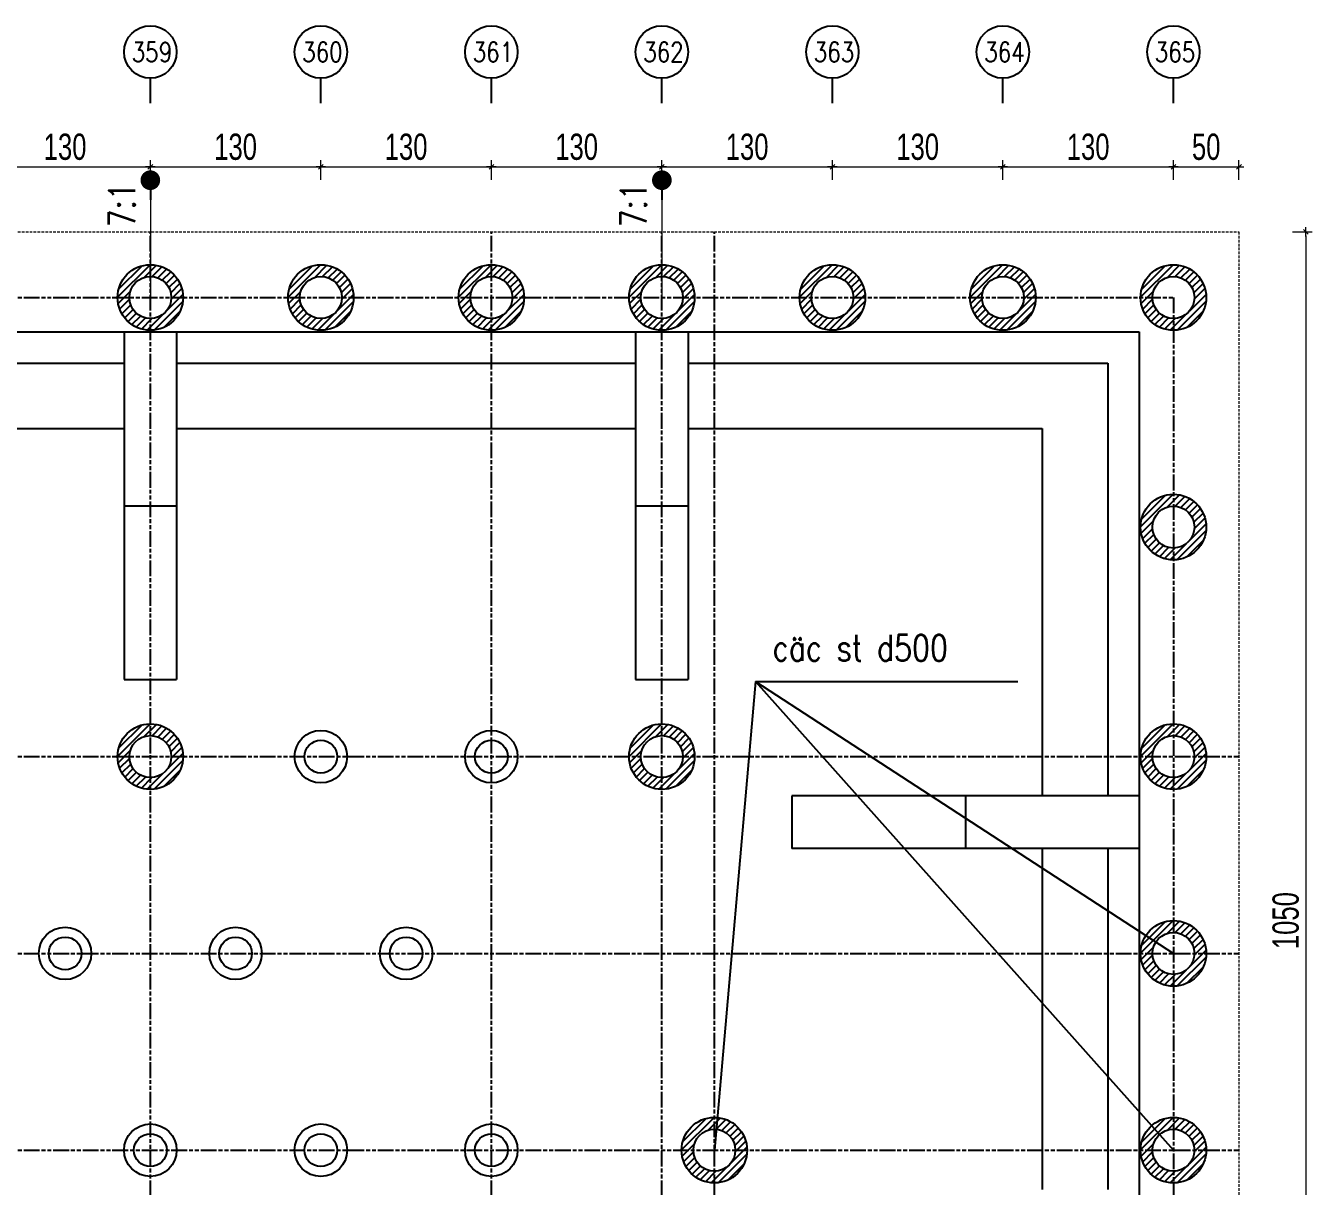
# Model space of a CAD drawing. Header units: inches. Extents: x -1640460 to 2672754, y -1012 to 1209503.
# Drawn here: x 22424 to 23405, y 642 to 1527 of the extents above; entities that cross this region are included whole.
import ezdxf

# ---------------------------------------------------------------- set-up
doc = ezdxf.new("R2010")
doc.units = ezdxf.units.IN
doc.header["$MEASUREMENT"] = 0
for name, pattern in [('ACAD_ISO09W100', [45, 24, -3, 6, -3, 6, -3]), ('CENTER', [2, 1.25, -0.25, 0.25, -0.25]), ('HIDDEN', [0.375, 0.25, -0.125])]:
    doc.linetypes.add(name, pattern=pattern)
doc.layers.add('DIM', color=177, linetype='Continuous', lineweight=20)
doc.layers.add('THAY1', color=9, linetype='Continuous', lineweight=20)
for name, color, linetype in [('Kich thuoc', 4, 'Continuous'), ('Text', 2, 'Continuous'), ('Tim', 8, 'ACAD_ISO09W100')]:
    doc.layers.add(name, color=color, linetype=linetype)
doc.styles.add('KICH_THUOC', font='vnsimli.shx', dxfattribs={"width": 0.8})
doc.styles.add('TXTDIM', font='VNARIAL.TTF', dxfattribs={"width": 0.7})
doc.dimstyles.new('DIM10', dxfattribs={"dimscale": 10, "dimtxt": 2, "dimasz": 0.3, "dimexe": 0.5, "dimexo": 0.5, "dimgap": 0.5, "dimtad": 1, "dimdec": 0, "dimzin": 12, "dimdsep": 46, "dimtxsty": 'TXTDIM', "dimblk": 'SLASH', "dimcen": 1.5, "dimclrd": 1, "dimclre": 256, "dimclrt": 2, "dimadec": 0, "dimazin": 0, "dimtfac": 1, "dimtdec": 0, "dimtix": 1, "dimtmove": 0, "dimatfit": 3, "dimldrblk": 'DOT', "dimfxl": 1, "dimfxlon": 1, "dimtolj": 1, "dimtzin": 0, "dimlwd": 9, "dimlwe": 9, "dimarcsym": 1})

# ---------------------------------------------------------------- blocks, each defined once
blk = doc.blocks.new('SLASH')
at = {"layer": 'DIM', "color": 16}
blk.add_line((-1.2, 0), (1.2, 0), dxfattribs=at)
at = {"layer": 'DIM', "color": 16, "linetype": 'Continuous'}
blk.add_line((-0.6, -0.6), (0.6, 0.6), dxfattribs=at)
blk = doc.blocks.new('*D733')
at = {"layer": 'Defpoints', "color": 0}
for p in [(22518.87, 1419), (22518.87, 1383.01), (22388.87, 1369.43)]:
    blk.add_point(p, dxfattribs=at)
at = {"layer": 'Kich thuoc', "lineweight": 9}
for p, q in [((22388.87, 1409), (22388.87, 1424)), ((22518.87, 1409), (22518.87, 1424))]:
    blk.add_line(p, q, dxfattribs=at)
at = {"layer": 'Kich thuoc', "color": 1, "lineweight": 9}
blk.add_line((22391.87, 1419), (22515.87, 1419), dxfattribs=at)
at = {"layer": 'Kich thuoc', "color": 1, "lineweight": 9, "xscale": 3, "yscale": 3, "zscale": 3, "rotation": 180}
blk.add_blockref('SLASH', (22388.87, 1419), dxfattribs=at)
at = {"layer": 'Kich thuoc', "color": 1, "lineweight": 9, "xscale": 3, "yscale": 3, "zscale": 3}
blk.add_blockref('SLASH', (22518.87, 1419), dxfattribs=at)
at = {"layer": 'Kich thuoc', "color": 2, "insert": (22453.87, 1434.22), "char_height": 20, "attachment_point": 5, "style": 'TXTDIM'}
blk.add_mtext('\\A1;130', dxfattribs=at)
blk = doc.blocks.new('_Dot')
at = {"color": 0, "linetype": 'ByBlock', "lineweight": -2}
blk.add_line((-0.5, 0), (-1, 0), dxfattribs=at)
at = {"color": 0, "linetype": 'ByBlock', "const_width": 0.5}
blk.add_lwpolyline([(-0.25, 0, 1), (0.25, 0, 1)], format="xyb", close=True, dxfattribs=at)
blk = doc.blocks.new('*D739')
at = {"layer": 'Defpoints', "color": 0}
for p in [(22648.87, 1419), (22518.87, 1383.01), (22648.87, 1319.43)]:
    blk.add_point(p, dxfattribs=at)
at = {"layer": 'Kich thuoc', "lineweight": 9}
for p, q in [((22518.87, 1409), (22518.87, 1424)), ((22648.87, 1409), (22648.87, 1424))]:
    blk.add_line(p, q, dxfattribs=at)
at = {"layer": 'Kich thuoc', "color": 1, "lineweight": 9}
blk.add_line((22521.87, 1419), (22645.87, 1419), dxfattribs=at)
at = {"layer": 'Kich thuoc', "color": 1, "lineweight": 9, "xscale": 3, "yscale": 3, "zscale": 3, "rotation": 180}
blk.add_blockref('SLASH', (22518.87, 1419), dxfattribs=at)
at = {"layer": 'Kich thuoc', "color": 1, "lineweight": 9, "xscale": 3, "yscale": 3, "zscale": 3}
blk.add_blockref('SLASH', (22648.87, 1419), dxfattribs=at)
at = {"layer": 'Kich thuoc', "color": 2, "insert": (22583.87, 1434.22), "char_height": 20, "attachment_point": 5, "style": 'TXTDIM'}
blk.add_mtext('\\A1;130', dxfattribs=at)
blk = doc.blocks.new('*D740')
at = {"layer": 'Defpoints', "color": 0}
for p in [(22778.87, 1419), (22648.87, 1319.43), (22778.87, 1319.43)]:
    blk.add_point(p, dxfattribs=at)
at = {"layer": 'Kich thuoc', "lineweight": 9}
for p, q in [((22648.87, 1409), (22648.87, 1424)), ((22778.87, 1409), (22778.87, 1424))]:
    blk.add_line(p, q, dxfattribs=at)
at = {"layer": 'Kich thuoc', "color": 1, "lineweight": 9}
blk.add_line((22651.87, 1419), (22775.87, 1419), dxfattribs=at)
at = {"layer": 'Kich thuoc', "color": 1, "lineweight": 9, "xscale": 3, "yscale": 3, "zscale": 3, "rotation": 180}
blk.add_blockref('SLASH', (22648.87, 1419), dxfattribs=at)
at = {"layer": 'Kich thuoc', "color": 1, "lineweight": 9, "xscale": 3, "yscale": 3, "zscale": 3}
blk.add_blockref('SLASH', (22778.87, 1419), dxfattribs=at)
at = {"layer": 'Kich thuoc', "color": 2, "insert": (22713.87, 1434.22), "char_height": 20, "attachment_point": 5, "style": 'TXTDIM'}
blk.add_mtext('\\A1;130', dxfattribs=at)
blk = doc.blocks.new('*D741')
at = {"layer": 'Defpoints', "color": 0}
for p in [(22908.87, 1419), (22778.87, 1319.43), (22908.87, 1319.43)]:
    blk.add_point(p, dxfattribs=at)
at = {"layer": 'Kich thuoc', "lineweight": 9}
for p, q in [((22778.87, 1409), (22778.87, 1424)), ((22908.87, 1409), (22908.87, 1424))]:
    blk.add_line(p, q, dxfattribs=at)
at = {"layer": 'Kich thuoc', "color": 1, "lineweight": 9}
blk.add_line((22781.87, 1419), (22905.87, 1419), dxfattribs=at)
at = {"layer": 'Kich thuoc', "color": 1, "lineweight": 9, "xscale": 3, "yscale": 3, "zscale": 3, "rotation": 180}
blk.add_blockref('SLASH', (22778.87, 1419), dxfattribs=at)
at = {"layer": 'Kich thuoc', "color": 1, "lineweight": 9, "xscale": 3, "yscale": 3, "zscale": 3}
blk.add_blockref('SLASH', (22908.87, 1419), dxfattribs=at)
at = {"layer": 'Kich thuoc', "color": 2, "insert": (22843.87, 1434.22), "char_height": 20, "attachment_point": 5, "style": 'TXTDIM'}
blk.add_mtext('\\A1;130', dxfattribs=at)
blk = doc.blocks.new('*D742')
at = {"layer": 'Defpoints', "color": 0}
for p in [(23038.87, 1419), (22908.87, 1319.43), (23038.87, 1319.43)]:
    blk.add_point(p, dxfattribs=at)
at = {"layer": 'Kich thuoc', "lineweight": 9}
for p, q in [((22908.87, 1409), (22908.87, 1424)), ((23038.87, 1409), (23038.87, 1424))]:
    blk.add_line(p, q, dxfattribs=at)
at = {"layer": 'Kich thuoc', "color": 1, "lineweight": 9}
blk.add_line((22911.87, 1419), (23035.87, 1419), dxfattribs=at)
at = {"layer": 'Kich thuoc', "color": 1, "lineweight": 9, "xscale": 3, "yscale": 3, "zscale": 3, "rotation": 180}
blk.add_blockref('SLASH', (22908.87, 1419), dxfattribs=at)
at = {"layer": 'Kich thuoc', "color": 1, "lineweight": 9, "xscale": 3, "yscale": 3, "zscale": 3}
blk.add_blockref('SLASH', (23038.87, 1419), dxfattribs=at)
at = {"layer": 'Kich thuoc', "color": 2, "insert": (22973.87, 1434.22), "char_height": 20, "attachment_point": 5, "style": 'TXTDIM'}
blk.add_mtext('\\A1;130', dxfattribs=at)
blk = doc.blocks.new('*D743')
at = {"layer": 'Defpoints', "color": 0}
for p in [(23168.87, 1419), (23038.87, 1319.43), (23168.87, 1319.43)]:
    blk.add_point(p, dxfattribs=at)
at = {"layer": 'Kich thuoc', "lineweight": 9}
for p, q in [((23038.87, 1409), (23038.87, 1424)), ((23168.87, 1409), (23168.87, 1424))]:
    blk.add_line(p, q, dxfattribs=at)
at = {"layer": 'Kich thuoc', "color": 1, "lineweight": 9}
blk.add_line((23041.87, 1419), (23165.87, 1419), dxfattribs=at)
at = {"layer": 'Kich thuoc', "color": 1, "lineweight": 9, "xscale": 3, "yscale": 3, "zscale": 3, "rotation": 180}
blk.add_blockref('SLASH', (23038.87, 1419), dxfattribs=at)
at = {"layer": 'Kich thuoc', "color": 1, "lineweight": 9, "xscale": 3, "yscale": 3, "zscale": 3}
blk.add_blockref('SLASH', (23168.87, 1419), dxfattribs=at)
at = {"layer": 'Kich thuoc', "color": 2, "insert": (23103.87, 1434.22), "char_height": 20, "attachment_point": 5, "style": 'TXTDIM'}
blk.add_mtext('\\A1;130', dxfattribs=at)
blk = doc.blocks.new('*D744')
at = {"layer": 'Defpoints', "color": 0}
for p in [(23298.87, 1419), (23168.87, 1319.43), (23298.87, 1319.43)]:
    blk.add_point(p, dxfattribs=at)
at = {"layer": 'Kich thuoc', "lineweight": 9}
for p, q in [((23168.87, 1409), (23168.87, 1424)), ((23298.87, 1409), (23298.87, 1424))]:
    blk.add_line(p, q, dxfattribs=at)
at = {"layer": 'Kich thuoc', "color": 1, "lineweight": 9}
blk.add_line((23171.87, 1419), (23295.87, 1419), dxfattribs=at)
at = {"layer": 'Kich thuoc', "color": 1, "lineweight": 9, "xscale": 3, "yscale": 3, "zscale": 3, "rotation": 180}
blk.add_blockref('SLASH', (23168.87, 1419), dxfattribs=at)
at = {"layer": 'Kich thuoc', "color": 1, "lineweight": 9, "xscale": 3, "yscale": 3, "zscale": 3}
blk.add_blockref('SLASH', (23298.87, 1419), dxfattribs=at)
at = {"layer": 'Kich thuoc', "color": 2, "insert": (23233.87, 1434.22), "char_height": 20, "attachment_point": 5, "style": 'TXTDIM'}
blk.add_mtext('\\A1;130', dxfattribs=at)
blk = doc.blocks.new('*D745')
at = {"layer": 'Defpoints', "color": 0}
for p in [(23348.87, 1419), (23298.87, 1319.43), (23348.87, 1319.43)]:
    blk.add_point(p, dxfattribs=at)
at = {"layer": 'Kich thuoc', "lineweight": 9}
for p, q in [((23298.87, 1409), (23298.87, 1424)), ((23348.87, 1409), (23348.87, 1424))]:
    blk.add_line(p, q, dxfattribs=at)
at = {"layer": 'Kich thuoc', "color": 1, "lineweight": 9}
blk.add_line((23301.87, 1419), (23345.87, 1419), dxfattribs=at)
at = {"layer": 'Kich thuoc', "color": 1, "lineweight": 9, "xscale": 3, "yscale": 3, "zscale": 3, "rotation": 180}
blk.add_blockref('SLASH', (23298.87, 1419), dxfattribs=at)
at = {"layer": 'Kich thuoc', "color": 1, "lineweight": 9, "xscale": 3, "yscale": 3, "zscale": 3}
blk.add_blockref('SLASH', (23348.87, 1419), dxfattribs=at)
at = {"layer": 'Kich thuoc', "color": 2, "insert": (23323.87, 1434.2), "char_height": 20, "attachment_point": 5, "style": 'TXTDIM'}
blk.add_mtext('\\A1;50', dxfattribs=at)
blk = doc.blocks.new('*D746')
at = {"layer": 'Defpoints', "color": 0}
for p in [(23276.7, 1369.43), (23276.7, 319.43), (23399.74, 319.43)]:
    blk.add_point(p, dxfattribs=at)
at = {"layer": 'Kich thuoc', "lineweight": 9}
for p, q in [((23389.74, 1369.43), (23404.74, 1369.43)), ((23389.74, 319.43), (23404.74, 319.43))]:
    blk.add_line(p, q, dxfattribs=at)
at = {"layer": 'Kich thuoc', "color": 1, "lineweight": 9}
blk.add_line((23399.74, 1366.43), (23399.74, 322.43), dxfattribs=at)
at = {"layer": 'Kich thuoc', "color": 1, "lineweight": 9, "xscale": 3, "yscale": 3, "zscale": 3}
for p, rotation in [((23399.74, 1369.43), 90), ((23399.74, 319.43), 270)]:
    blk.add_blockref('SLASH', p, dxfattribs=dict(at, rotation=rotation))
at = {"layer": 'Kich thuoc', "color": 2, "insert": (23384.53, 844.43), "char_height": 20, "attachment_point": 5, "rotation": 90, "style": 'TXTDIM'}
blk.add_mtext('\\A1;1050', dxfattribs=at)
blk = doc.blocks.new('*D754')
at = {"layer": 'Defpoints', "color": 0}
for p in [(23038.87, 1319.43), (22948.87, 319.43), (23038.87, 224.84)]:
    blk.add_point(p, dxfattribs=at)
at = {"layer": 'Kich thuoc', "lineweight": 9}
for p, q in [((22948.87, 234.84), (22948.87, 219.84)), ((23038.87, 234.84), (23038.87, 219.84))]:
    blk.add_line(p, q, dxfattribs=at)
at = {"layer": 'Kich thuoc', "color": 1, "lineweight": 9}
blk.add_line((22951.87, 224.84), (23035.87, 224.84), dxfattribs=at)
at = {"layer": 'Kich thuoc', "color": 1, "lineweight": 9, "xscale": 3, "yscale": 3, "zscale": 3, "rotation": 180}
blk.add_blockref('SLASH', (22948.87, 224.84), dxfattribs=at)
at = {"layer": 'Kich thuoc', "color": 1, "lineweight": 9, "xscale": 3, "yscale": 3, "zscale": 3}
blk.add_blockref('SLASH', (23038.87, 224.84), dxfattribs=at)
at = {"layer": 'Kich thuoc', "color": 2, "insert": (22993.87, 240.05), "char_height": 20, "attachment_point": 5, "style": 'TXTDIM'}
blk.add_mtext('\\A1;90', dxfattribs=at)
blk = doc.blocks.new('*D755')
at = {"layer": 'Defpoints', "color": 0}
for p in [(23038.87, 1319.43), (23168.87, 1319.43), (23168.87, 224.84)]:
    blk.add_point(p, dxfattribs=at)
at = {"layer": 'Kich thuoc', "lineweight": 9}
for p, q in [((23038.87, 234.84), (23038.87, 219.84)), ((23168.87, 234.84), (23168.87, 219.84))]:
    blk.add_line(p, q, dxfattribs=at)
at = {"layer": 'Kich thuoc', "color": 1, "lineweight": 9}
blk.add_line((23041.87, 224.84), (23165.87, 224.84), dxfattribs=at)
at = {"layer": 'Kich thuoc', "color": 1, "lineweight": 9, "xscale": 3, "yscale": 3, "zscale": 3, "rotation": 180}
blk.add_blockref('SLASH', (23038.87, 224.84), dxfattribs=at)
at = {"layer": 'Kich thuoc', "color": 1, "lineweight": 9, "xscale": 3, "yscale": 3, "zscale": 3}
blk.add_blockref('SLASH', (23168.87, 224.84), dxfattribs=at)
at = {"layer": 'Kich thuoc', "color": 2, "insert": (23103.87, 240.06), "char_height": 20, "attachment_point": 5, "style": 'TXTDIM'}
blk.add_mtext('\\A1;130', dxfattribs=at)
blk = doc.blocks.new('*D756')
at = {"layer": 'Defpoints', "color": 0}
for p in [(23168.87, 1319.43), (23298.87, 369.43), (23298.87, 224.84)]:
    blk.add_point(p, dxfattribs=at)
at = {"layer": 'Kich thuoc', "lineweight": 9}
for p, q in [((23168.87, 234.84), (23168.87, 219.84)), ((23298.87, 234.84), (23298.87, 219.84))]:
    blk.add_line(p, q, dxfattribs=at)
at = {"layer": 'Kich thuoc', "color": 1, "lineweight": 9}
blk.add_line((23171.87, 224.84), (23295.87, 224.84), dxfattribs=at)
at = {"layer": 'Kich thuoc', "color": 1, "lineweight": 9, "xscale": 3, "yscale": 3, "zscale": 3, "rotation": 180}
blk.add_blockref('SLASH', (23168.87, 224.84), dxfattribs=at)
at = {"layer": 'Kich thuoc', "color": 1, "lineweight": 9, "xscale": 3, "yscale": 3, "zscale": 3}
blk.add_blockref('SLASH', (23298.87, 224.84), dxfattribs=at)
at = {"layer": 'Kich thuoc', "color": 2, "insert": (23233.87, 240.06), "char_height": 20, "attachment_point": 5, "style": 'TXTDIM'}
blk.add_mtext('\\A1;130', dxfattribs=at)

msp = doc.modelspace()

# ---------------------------------------------------------------- hatches: boundary and pattern name
h = msp.add_hatch()
h.set_pattern_fill('ANSI31', color=256, scale=30, style=0)
h.set_pattern_definition([(45, (21773.49, 0), (-2.65165, 2.65165), [])])
h.paths.add_polyline_path([(22518.87, 1344.43, 0.414214), (22493.87, 1319.43), (22502.87, 1319.43, -0.414214), (22518.87, 1335.43)])
h.paths.add_polyline_path([(22518.87, 1344.43), (22518.87, 1335.43, -0.414214), (22534.87, 1319.43), (22543.87, 1319.43, 0.414214)])
h.paths.add_polyline_path([(22543.87, 1319.43), (22534.87, 1319.43, -0.414214), (22518.87, 1303.43), (22518.87, 1294.43, 0.414214)])
h.paths.add_polyline_path([(22502.87, 1319.43), (22493.87, 1319.43, 0.414214), (22518.87, 1294.43), (22518.87, 1303.43, -0.414214)])
h = msp.add_hatch()
h.set_pattern_fill('ANSI31', color=256, scale=30, style=0)
h.set_pattern_definition([(45, (21903.49, 0), (-2.65165, 2.65165), [])])
h.paths.add_polyline_path([(22648.87, 1344.43, 0.414214), (22623.87, 1319.43), (22632.87, 1319.43, -0.414214), (22648.87, 1335.43)])
h.paths.add_polyline_path([(22648.87, 1344.43), (22648.87, 1335.43, -0.414214), (22664.87, 1319.43), (22673.87, 1319.43, 0.414214)])
h.paths.add_polyline_path([(22673.87, 1319.43), (22664.87, 1319.43, -0.414214), (22648.87, 1303.43), (22648.87, 1294.43, 0.414214)])
h.paths.add_polyline_path([(22632.87, 1319.43), (22623.87, 1319.43, 0.414214), (22648.87, 1294.43), (22648.87, 1303.43, -0.414214)])
h = msp.add_hatch()
h.set_pattern_fill('ANSI31', color=256, scale=30, style=0)
h.set_pattern_definition([(45, (22033.49, 0), (-2.65165, 2.65165), [])])
h.paths.add_polyline_path([(22778.87, 1344.43, 0.414214), (22753.87, 1319.43), (22762.87, 1319.43, -0.414214), (22778.87, 1335.43)])
h.paths.add_polyline_path([(22778.87, 1344.43), (22778.87, 1335.43, -0.414214), (22794.87, 1319.43), (22803.87, 1319.43, 0.414214)])
h.paths.add_polyline_path([(22803.87, 1319.43), (22794.87, 1319.43, -0.414214), (22778.87, 1303.43), (22778.87, 1294.43, 0.414214)])
h.paths.add_polyline_path([(22762.87, 1319.43), (22753.87, 1319.43, 0.414214), (22778.87, 1294.43), (22778.87, 1303.43, -0.414214)])
h = msp.add_hatch()
h.set_pattern_fill('ANSI31', color=256, scale=30, style=0)
h.set_pattern_definition([(45, (22163.49, 0), (-2.65165, 2.65165), [])])
h.paths.add_polyline_path([(22908.87, 1344.43, 0.414214), (22883.87, 1319.43), (22892.87, 1319.43, -0.414214), (22908.87, 1335.43)])
h.paths.add_polyline_path([(22908.87, 1344.43), (22908.87, 1335.43, -0.414214), (22924.87, 1319.43), (22933.87, 1319.43, 0.414214)])
h.paths.add_polyline_path([(22933.87, 1319.43), (22924.87, 1319.43, -0.414214), (22908.87, 1303.43), (22908.87, 1294.43, 0.414214)])
h.paths.add_polyline_path([(22892.87, 1319.43), (22883.87, 1319.43, 0.414214), (22908.87, 1294.43), (22908.87, 1303.43, -0.414214)])
h = msp.add_hatch()
h.set_pattern_fill('ANSI31', color=256, scale=30, style=0)
h.set_pattern_definition([(45, (22293.49, 0), (-2.65165, 2.65165), [])])
h.paths.add_polyline_path([(23038.87, 1344.43, 0.414214), (23013.87, 1319.43), (23022.87, 1319.43, -0.414214), (23038.87, 1335.43)])
h.paths.add_polyline_path([(23038.87, 1344.43), (23038.87, 1335.43, -0.414214), (23054.87, 1319.43), (23063.87, 1319.43, 0.414214)])
h.paths.add_polyline_path([(23063.87, 1319.43), (23054.87, 1319.43, -0.414214), (23038.87, 1303.43), (23038.87, 1294.43, 0.414214)])
h.paths.add_polyline_path([(23022.87, 1319.43), (23013.87, 1319.43, 0.414214), (23038.87, 1294.43), (23038.87, 1303.43, -0.414214)])
h = msp.add_hatch()
h.set_pattern_fill('ANSI31', color=256, scale=30, style=0)
h.set_pattern_definition([(45, (22423.49, 0), (-2.65165, 2.65165), [])])
h.paths.add_polyline_path([(23168.87, 1344.43, 0.414214), (23143.87, 1319.43), (23152.87, 1319.43, -0.414214), (23168.87, 1335.43)])
h.paths.add_polyline_path([(23168.87, 1344.43), (23168.87, 1335.43, -0.414214), (23184.87, 1319.43), (23193.87, 1319.43, 0.414214)])
h.paths.add_polyline_path([(23193.87, 1319.43), (23184.87, 1319.43, -0.414214), (23168.87, 1303.43), (23168.87, 1294.43, 0.414214)])
h.paths.add_polyline_path([(23152.87, 1319.43), (23143.87, 1319.43, 0.414214), (23168.87, 1294.43), (23168.87, 1303.43, -0.414214)])
h = msp.add_hatch()
h.set_pattern_fill('ANSI31', color=256, scale=30, style=0)
h.set_pattern_definition([(45, (22553.49, 0), (-2.65165, 2.65165), [])])
h.paths.add_polyline_path([(23298.87, 1344.43, 0.414214), (23273.87, 1319.43), (23282.87, 1319.43, -0.414214), (23298.87, 1335.43)])
h.paths.add_polyline_path([(23298.87, 1344.43), (23298.87, 1335.43, -0.414214), (23314.87, 1319.43), (23323.87, 1319.43, 0.414214)])
h.paths.add_polyline_path([(23323.87, 1319.43), (23314.87, 1319.43, -0.414214), (23298.87, 1303.43), (23298.87, 1294.43, 0.414214)])
h.paths.add_polyline_path([(23282.87, 1319.43), (23273.87, 1319.43, 0.414214), (23298.87, 1294.43), (23298.87, 1303.43, -0.414214)])
h = msp.add_hatch()
h.set_pattern_fill('ANSI31', color=256, scale=30, style=0)
h.set_pattern_definition([(45, (22553.49, -175), (-2.65165, 2.65165), [])])
h.paths.add_polyline_path([(23298.87, 1169.43, 0.414214), (23273.87, 1144.43), (23282.87, 1144.43, -0.414214), (23298.87, 1160.43)])
h.paths.add_polyline_path([(23298.87, 1169.43), (23298.87, 1160.43, -0.414214), (23314.87, 1144.43), (23323.87, 1144.43, 0.414214)])
h.paths.add_polyline_path([(23323.87, 1144.43), (23314.87, 1144.43, -0.414214), (23298.87, 1128.43), (23298.87, 1119.43, 0.414214)])
h.paths.add_polyline_path([(23282.87, 1144.43), (23273.87, 1144.43, 0.414214), (23298.87, 1119.43), (23298.87, 1128.43, -0.414214)])
h = msp.add_hatch()
h.set_pattern_fill('ANSI31', color=256, scale=30, style=0)
h.set_pattern_definition([(45, (21773.49, -350), (-2.65165, 2.65165), [])])
h.paths.add_polyline_path([(22518.87, 994.43, 0.414214), (22493.87, 969.43), (22502.87, 969.43, -0.414214), (22518.87, 985.43)])
h.paths.add_polyline_path([(22518.87, 994.43), (22518.87, 985.43, -0.414214), (22534.87, 969.43), (22543.87, 969.43, 0.414214)])
h.paths.add_polyline_path([(22543.87, 969.43), (22534.87, 969.43, -0.414214), (22518.87, 953.43), (22518.87, 944.43, 0.414214)])
h.paths.add_polyline_path([(22502.87, 969.43), (22493.87, 969.43, 0.414214), (22518.87, 944.43), (22518.87, 953.43, -0.414214)])
h = msp.add_hatch()
h.set_pattern_fill('ANSI31', color=256, scale=30, style=0)
h.set_pattern_definition([(45, (22163.49, -350), (-2.65165, 2.65165), [])])
h.paths.add_polyline_path([(22908.87, 994.43, 0.414214), (22883.87, 969.43), (22892.87, 969.43, -0.414214), (22908.87, 985.43)])
h.paths.add_polyline_path([(22908.87, 994.43), (22908.87, 985.43, -0.414214), (22924.87, 969.43), (22933.87, 969.43, 0.414214)])
h.paths.add_polyline_path([(22933.87, 969.43), (22924.87, 969.43, -0.414214), (22908.87, 953.43), (22908.87, 944.43, 0.414214)])
h.paths.add_polyline_path([(22892.87, 969.43), (22883.87, 969.43, 0.414214), (22908.87, 944.43), (22908.87, 953.43, -0.414214)])
h = msp.add_hatch()
h.set_pattern_fill('ANSI31', color=256, scale=30, style=0)
h.set_pattern_definition([(45, (22553.49, -350), (-2.65165, 2.65165), [])])
h.paths.add_polyline_path([(23298.87, 994.43, 0.414214), (23273.87, 969.43), (23282.87, 969.43, -0.414214), (23298.87, 985.43)])
h.paths.add_polyline_path([(23298.87, 994.43), (23298.87, 985.43, -0.414214), (23314.87, 969.43), (23323.87, 969.43, 0.414214)])
h.paths.add_polyline_path([(23323.87, 969.43), (23314.87, 969.43, -0.414214), (23298.87, 953.43), (23298.87, 944.43, 0.414214)])
h.paths.add_polyline_path([(23282.87, 969.43), (23273.87, 969.43, 0.414214), (23298.87, 944.43), (23298.87, 953.43, -0.414214)])
h = msp.add_hatch()
h.set_pattern_fill('ANSI31', color=256, scale=30, style=0)
h.set_pattern_definition([(45, (22553.49, -500), (-2.65165, 2.65165), [])])
h.paths.add_polyline_path([(23298.87, 844.43, 0.414214), (23273.87, 819.43), (23282.87, 819.43, -0.414214), (23298.87, 835.43)])
h.paths.add_polyline_path([(23298.87, 844.43), (23298.87, 835.43, -0.414214), (23314.87, 819.43), (23323.87, 819.43, 0.414214)])
h.paths.add_polyline_path([(23323.87, 819.43), (23314.87, 819.43, -0.414214), (23298.87, 803.43), (23298.87, 794.43, 0.414214)])
h.paths.add_polyline_path([(23282.87, 819.43), (23273.87, 819.43, 0.414214), (23298.87, 794.43), (23298.87, 803.43, -0.414214)])
h = msp.add_hatch()
h.set_pattern_fill('ANSI31', color=256, scale=30, style=0)
h.set_pattern_definition([(45, (22203.49, -650), (-2.65165, 2.65165), [])])
h.paths.add_polyline_path([(22948.87, 694.43, 0.414214), (22923.87, 669.43), (22932.87, 669.43, -0.414214), (22948.87, 685.43)])
h.paths.add_polyline_path([(22948.87, 694.43), (22948.87, 685.43, -0.414214), (22964.87, 669.43), (22973.87, 669.43, 0.414214)])
h.paths.add_polyline_path([(22973.87, 669.43), (22964.87, 669.43, -0.414214), (22948.87, 653.43), (22948.87, 644.43, 0.414214)])
h.paths.add_polyline_path([(22932.87, 669.43), (22923.87, 669.43, 0.414214), (22948.87, 644.43), (22948.87, 653.43, -0.414214)])
h = msp.add_hatch()
h.set_pattern_fill('ANSI31', color=256, scale=30, style=0)
h.set_pattern_definition([(45, (22553.49, -650), (-2.65165, 2.65165), [])])
h.paths.add_polyline_path([(23298.87, 694.43, 0.414214), (23273.87, 669.43), (23282.87, 669.43, -0.414214), (23298.87, 685.43)])
h.paths.add_polyline_path([(23298.87, 694.43), (23298.87, 685.43, -0.414214), (23314.87, 669.43), (23323.87, 669.43, 0.414214)])
h.paths.add_polyline_path([(23323.87, 669.43), (23314.87, 669.43, -0.414214), (23298.87, 653.43), (23298.87, 644.43, 0.414214)])
h.paths.add_polyline_path([(23282.87, 669.43), (23273.87, 669.43, 0.414214), (23298.87, 644.43), (23298.87, 653.43, -0.414214)])

# ---------------------------------------------------------------- linework, layer by layer
for p, q in [((22518.87, 1467.48), (22518.87, 1486.59)), ((22648.87, 1467.48), (22648.87, 1486.59)), ((22778.87, 1467.48), (22778.87, 1486.59)), ((22908.87, 1467.48), (22908.87, 1486.59)), ((23038.87, 1467.48), (23038.87, 1486.59)), ((23168.87, 1467.48), (23168.87, 1486.59)), ((23298.87, 1467.48), (23298.87, 1486.59)), ((19609.87, 1293.24), (23272.87, 1293.24)), ((22498.87, 1293.24), (22498.87, 1028.24)), ((22538.87, 1293.24), (22538.87, 1028.24)), ((22888.87, 1293.24), (22888.87, 1028.24)), ((22928.87, 1293.24), (22928.87, 1028.24)), ((23272.87, 1293.24), (23272.87, 319.43)), ((22148.87, 1269.43), (22498.87, 1269.43)), ((22538.87, 1269.43), (22888.87, 1269.43)), ((22928.87, 1269.43), (23248.87, 1269.43)), ((23248.87, 1269.43), (23248.87, 939.43)), ((22148.87, 1219.53), (22498.87, 1219.53)), ((22538.87, 1219.53), (22888.87, 1219.53)), ((22928.87, 1219.53), (23198.87, 1219.53)), ((23198.87, 1219.53), (23198.87, 939.43)), ((22498.87, 1160.74), (22538.87, 1160.74)), ((22888.87, 1160.74), (22928.87, 1160.74)), ((22498.87, 1028.24), (22538.87, 1028.24)), ((22888.87, 1028.24), (22928.87, 1028.24)), ((22980.24, 1026.68), (22948.87, 669.43)), ((22980.24, 1026.68), (23180.24, 1026.68)), ((22980.24, 1026.68), (23298.87, 819.43)), ((22980.24, 1026.68), (23298.87, 669.43)), ((23272.87, 939.43), (23007.87, 939.43)), ((23007.87, 939.43), (23007.87, 899.43)), ((23140.37, 939.43), (23140.37, 899.43)), ((23272.87, 939.43), (23272.87, 899.43)), ((23272.87, 899.43), (23007.87, 899.43)), ((23198.87, 899.43), (23198.87, 639.43)), ((23248.87, 899.43), (23248.87, 639.43))]:
    msp.add_line(p, q)
for centre, radius in [((22518.87, 1506.59), 20), ((22648.87, 1506.59), 20), ((22778.87, 1506.59), 20), ((22908.87, 1506.59), 20), ((23038.87, 1506.59), 20), ((23168.87, 1506.59), 20), ((23298.87, 1506.59), 20), ((22518.87, 1319.43), 25), ((22648.87, 1319.43), 25), ((22778.87, 1319.43), 25), ((22908.87, 1319.43), 25), ((23038.87, 1319.43), 25), ((23168.87, 1319.43), 25), ((23298.87, 1319.43), 25), ((22518.87, 1319.43), 16), ((22648.87, 1319.43), 16), ((22778.87, 1319.43), 16), ((22908.87, 1319.43), 16), ((23038.87, 1319.43), 16), ((23168.87, 1319.43), 16), ((23298.87, 1319.43), 16), ((23298.87, 1144.43), 25), ((23298.87, 1144.43), 16), ((22518.87, 969.43), 25), ((22908.87, 969.43), 25), ((23298.87, 969.43), 25), ((22518.87, 969.43), 16), ((22648.87, 969.43), 20), ((22648.87, 969.43), 12.5), ((22778.87, 969.43), 20), ((22778.87, 969.43), 12.5), ((22908.87, 969.43), 16), ((23298.87, 969.43), 16), ((23298.87, 819.43), 25), ((22453.87, 819.43), 20), ((22583.87, 819.43), 20), ((22713.87, 819.43), 20), ((23298.87, 819.43), 16), ((22453.87, 819.43), 12.5), ((22583.87, 819.43), 12.5), ((22713.87, 819.43), 12.5), ((22518.87, 669.43), 20), ((22648.87, 669.43), 20), ((22778.87, 669.43), 20), ((22948.87, 669.43), 25), ((23298.87, 669.43), 25), ((22518.87, 669.43), 12.5), ((22648.87, 669.43), 12.5), ((22778.87, 669.43), 12.5), ((22948.87, 669.43), 16), ((23298.87, 669.43), 16)]:
    msp.add_circle(centre, radius)
at = {"layer": 'THAY1', "linetype": 'HIDDEN', "ltscale": 8}
for p, q in [((19609.87, 1369.43), (23348.87, 1369.43)), ((23348.87, 1369.43), (23348.87, 319.43))]:
    msp.add_line(p, q, dxfattribs=at)
at = {"layer": 'Tim', "ltscale": 0.5}
for p, q in [((22518.87, 319.43), (22518.87, 1369.43)), ((22778.87, 319.43), (22778.87, 1369.43)), ((22908.87, 319.43), (22908.87, 1369.43)), ((22948.87, 319.43), (22948.87, 1369.43)), ((19609.87, 1319.43), (23298.87, 1319.43)), ((23298.87, 1319.43), (23298.87, 319.43)), ((19609.87, 969.43), (23348.87, 969.43)), ((19609.87, 819.43), (23348.87, 819.43)), ((19609.87, 669.43), (23348.87, 669.43))]:
    msp.add_line(p, q, dxfattribs=at)

# ---------------------------------------------------------------- texts
at = {"char_height": 20, "width": 34.4742, "attachment_point": 1, "rotation": 90, "style": 'KICH_THUOC'}
for insert in [(22487.21, 1372.92), (22877.21, 1372.92)]:
    msp.add_mtext('7:1', dxfattribs=dict(at, insert=insert))
at = {"layer": 'Text', "linetype": 'CENTER', "char_height": 15, "width": 14.3758, "attachment_point": 1, "style": 'KICH_THUOC'}
for s, insert in [('359', (22504.65, 1514.02)), ('360', (22634.65, 1514.02)), ('361', (22764.65, 1514.02)), ('362', (22894.65, 1514.02)), ('363', (23024.65, 1514.02)), ('364', (23154.65, 1514.02)), ('365', (23284.65, 1514.02))]:
    msp.add_mtext(s, dxfattribs=dict(at, insert=insert))
at = {"layer": 'Text', "insert": (22993.31, 1062.34), "char_height": 20, "width": 371.6373, "attachment_point": 1, "style": 'KICH_THUOC'}
msp.add_mtext('cäc \xadst d500', dxfattribs=at)

# ---------------------------------------------------------------- dimensions: what is measured, and where the dimension line sits
at = {"layer": 'Kich thuoc'}
for base, p1, p2, picture, middle in [((22518.87, 1419), (22388.87, 1369.43), (22518.87, 1383.01), '*D733', (22453.87, 1434.22)), ((22648.87, 1419), (22518.87, 1383.01), (22648.87, 1319.43), '*D739', (22583.87, 1434.22)), ((22778.87, 1419), (22648.87, 1319.43), (22778.87, 1319.43), '*D740', (22713.87, 1434.22)), ((22908.87, 1419), (22778.87, 1319.43), (22908.87, 1319.43), '*D741', (22843.87, 1434.22)), ((23038.87, 1419), (22908.87, 1319.43), (23038.87, 1319.43), '*D742', (22973.87, 1434.22)), ((23168.87, 1419), (23038.87, 1319.43), (23168.87, 1319.43), '*D743', (23103.87, 1434.22)), ((23298.87, 1419), (23168.87, 1319.43), (23298.87, 1319.43), '*D744', (23233.87, 1434.22)), ((23348.87, 1419), (23298.87, 1319.43), (23348.87, 1319.43), '*D745', (23323.87, 1434.2)), ((23038.87, 224.84), (22948.87, 319.43), (23038.87, 1319.43), '*D754', (22993.87, 240.05)), ((23168.87, 224.84), (23038.87, 1319.43), (23168.87, 1319.43), '*D755', (23103.87, 240.06)), ((23298.87, 224.84), (23168.87, 1319.43), (23298.87, 369.43), '*D756', (23233.87, 240.06))]:
    dim = msp.add_linear_dim(base=base, p1=p1, p2=p2, dimstyle='DIM10', override={"dimtmove": 1}, dxfattribs=at)
    dim.commit()
    dim.dimension.update_dxf_attribs({"geometry": picture, "text_midpoint": middle})
dim = msp.add_linear_dim(base=(23399.74, 319.43), p1=(23276.7, 1369.43), p2=(23276.7, 319.43), angle=90, dimstyle='DIM10', override={"dimtmove": 1}, dxfattribs=at)
dim.commit()
dim.dimension.update_dxf_attribs({"geometry": '*D746', "text_midpoint": (23384.53, 844.43)})

# ---------------------------------------------------------------- leaders
for points in [[(22518.87, 1408.84), (22518.87, 1319.43)], [(22908.87, 1408.84), (22908.87, 1319.43)]]:
    msp.add_leader(points, dimstyle='DIM10', override={"dimasz": 1.5, "dimgap": 0.5, "dimtad": 0})

doc.saveas('drawing.dxf')
